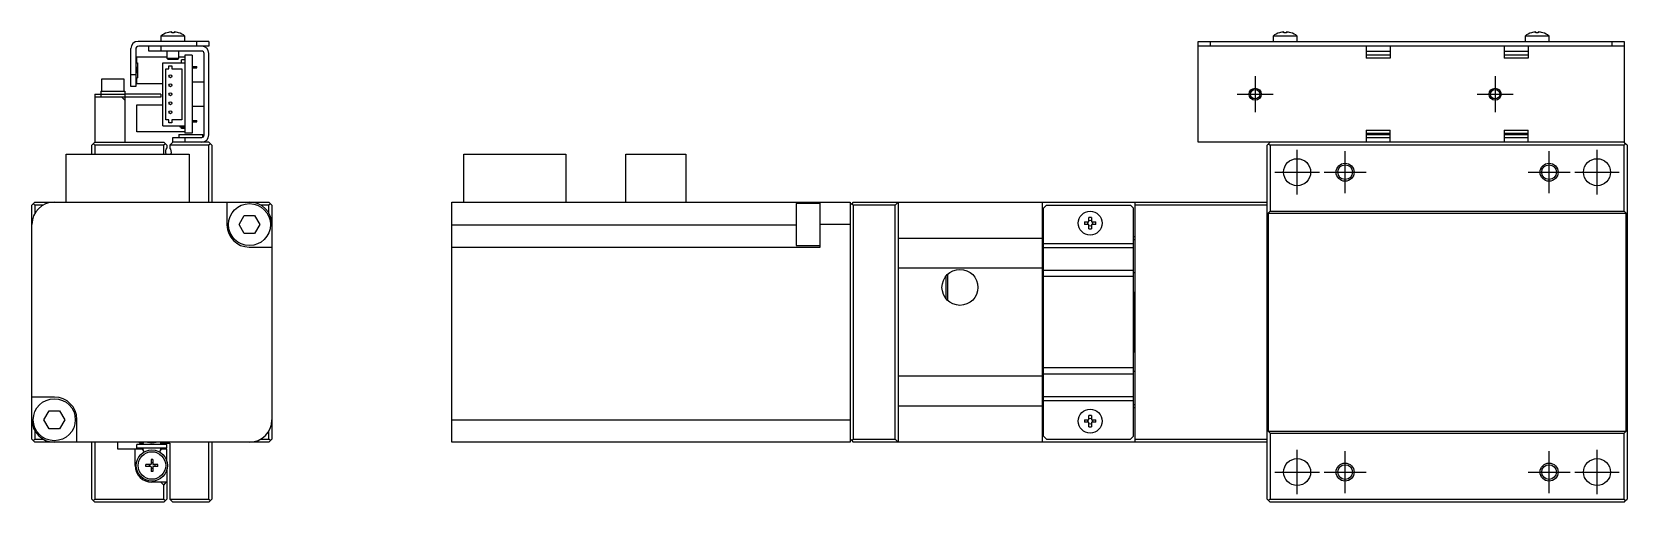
# Model space of a CAD drawing. Extents: x 0 to 562, y -8 to 228.
# Drawn here: x 295.9 to 561.8, y 80 to 158.4 of the extents above; entities that cross this region are included whole.
import ezdxf

# ---------------------------------------------------------------- set-up
doc = ezdxf.new("R2010")
doc.units = 0
doc.header["$LTSCALE"] = 0.5
doc.linetypes.add('CENTER', pattern=[50.8, 31.75, -6.35, 6.35, -6.35])
for name, color, linetype in [('MSM_CENTER', 1, 'CENTER'), ('MSM_CONTINUOUS', 7, 'CONTINUOUS'), ('MSM_NARROW', 5, 'CONTINUOUS')]:
    doc.layers.add(name, color=color, linetype=linetype)

msp = doc.modelspace()

# ---------------------------------------------------------------- linework, layer by layer
at = {"layer": 'MSM_CENTER'}
for p, q in [((499.8, 151), (499.8, 145)), ((539.8, 151), (539.8, 145)), ((496.8, 148), (502.8, 148)), ((536.8, 148), (542.8, 148)), ((506.8, 131.3), (506.8, 138.7)), ((514.8, 131.5), (514.8, 138.5)), ((548.8, 131.5), (548.8, 138.5)), ((556.8, 131.3), (556.8, 138.7)), ((503.1, 135), (510.5, 135)), ((511.3, 135), (518.3, 135)), ((545.3, 135), (552.3, 135)), ((553.1, 135), (560.5, 135)), ((506.8, 81.3), (506.8, 88.7)), ((514.8, 81.5), (514.8, 88.5)), ((548.8, 81.5), (548.8, 88.5)), ((556.8, 81.3), (556.8, 88.7)), ((503.1, 85), (510.5, 85)), ((511.3, 85), (518.3, 85)), ((545.3, 85), (552.3, 85)), ((553.1, 85), (560.5, 85))]:
    msp.add_line(p, q, dxfattribs=at)
at = {"layer": 'MSM_CONTINUOUS'}
for p, q in [((321.4, 157.697999), (317.4, 157.697999)), ((317.4, 157.697999), (317.4, 156.8)), ((318.471292, 158.255732), (318.45, 158.255732)), ((319.2, 158.255732), (319.2, 158.387476)), ((319.6, 158.255732), (319.2, 158.255732)), ((319.6, 158.387476), (319.6, 158.255732)), ((320.35, 158.255732), (320.328709, 158.255732)), ((321.4, 156.8), (321.4, 157.697999)), ((506.8, 157.697999), (502.8, 157.697999)), ((502.8, 157.697999), (502.8, 156.8)), ((503.871291, 158.255732), (503.85, 158.255732)), ((504.6, 158.255732), (504.6, 158.387476)), ((505, 158.255732), (504.6, 158.255732)), ((505, 158.387476), (505, 158.255732)), ((505.75, 158.255732), (505.728708, 158.255732)), ((506.8, 156.8), (506.8, 157.697999)), ((548.8, 157.697999), (544.8, 157.697999)), ((544.8, 157.697999), (544.8, 156.8)), ((545.871291, 158.255732), (545.85, 158.255732)), ((546.6, 158.255732), (546.6, 158.387476)), ((547, 158.255732), (546.6, 158.255732)), ((547, 158.387476), (547, 158.255732)), ((547.75, 158.255732), (547.728708, 158.255732)), ((548.8, 156.8), (548.8, 157.697999)), ((312.4, 149.3), (312.4, 155.6)), ((313.2, 155.5), (313.2, 149.3)), ((313.4, 154.25), (318.4, 154.25)), ((313.4, 153.25), (313.4, 154.25)), ((325.4, 156.8), (313.6, 156.8)), ((325.4, 156), (313.7, 156)), ((315.4, 155.2), (315.4, 156)), ((324.2, 155.2), (315.4, 155.2)), ((317.4, 156), (317.4, 155.2)), ((318.4, 155.199981), (318.4, 154)), ((320.4, 154), (320.4, 155.199981)), ((320.4, 154.25), (321.4, 154.25)), ((322.6, 154.5), (321.4, 154.5)), ((321.4, 154.5), (321.4, 141.5)), ((322.6, 154.5), (322.6, 141.5)), ((323.4, 156), (323.4, 156.8)), ((324.6, 141.2), (324.6, 154.8)), ((325.4, 156.8), (325.4, 156)), ((325.4, 141.2), (325.4, 154.8)), ((490.3, 156.8), (561.3, 156.8)), ((490.3, 140), (490.3, 156.8)), ((561.3, 156), (490.3, 156)), ((492.3, 156.8), (492.3, 156)), ((518.3, 156), (518.3, 154)), ((518.3, 155.2), (522.3, 155.2)), ((522.3, 154.5), (518.3, 154.5)), ((522.3, 156), (522.3, 154)), ((541.3, 156), (541.3, 154)), ((541.3, 155.2), (545.3, 155.2)), ((545.3, 154.5), (541.3, 154.5)), ((545.3, 156), (545.3, 154)), ((559.3, 156), (559.3, 156.8)), ((561.3, 156.8), (561.3, 140)), ((313.4, 153.25), (313.5, 153.25)), ((313.5, 152.45), (313.4, 152.45)), ((313.4, 152.45), (313.4, 151.55)), ((313.5, 152.075), (313.4, 152.075)), ((313.5, 151.925), (313.4, 151.925)), ((313.5, 153.25), (313.5, 150.75)), ((317.7, 142.75), (317.7, 153.25)), ((317.7, 153.25), (321.4, 153.25)), ((318.2, 152.25), (318.75, 152.25)), ((318.2, 143.75), (318.2, 152.25)), ((318.4, 154), (320.4, 154)), ((318.4, 154), (318.6, 153.8)), ((320.2, 153.8), (318.6, 153.8)), ((318.75, 152.25), (318.75, 152.75)), ((318.75, 152.75), (319.25, 152.75)), ((319.25, 152.75), (319.25, 152.25)), ((319.25, 152.25), (320.9, 152.25)), ((320.2, 153.8), (320.4, 154)), ((320.85, 153.25), (320.85, 153.705)), ((321.4, 153.705), (320.85, 153.705)), ((320.9, 152.25), (320.9, 143.75)), ((322.6, 152.625), (323.4, 152.625)), ((322.6, 152.375), (323.4, 152.375)), ((323.4, 152.375), (323.4, 152.625)), ((522.3, 154), (518.3, 154)), ((545.3, 154), (541.3, 154)), ((311.3, 150.5), (307.5, 150.5)), ((307.5, 150.5), (307.5, 148.5)), ((311.3, 148.5), (311.3, 150.5)), ((312.4, 151.3), (313.2, 151.3)), ((313.2, 149.3), (312.4, 149.3)), ((313.5, 151.55), (313.4, 151.55)), ((313.4, 150.75), (313.5, 150.75)), ((313.4, 149.75), (313.4, 150.75)), ((317.7, 149.75), (313.4, 149.75)), ((324.6, 150), (322.6, 150)), ((306.4, 148), (306.4, 140)), ((306.4, 148), (307.4, 148)), ((317.4, 147.5), (306.4, 147.5)), ((307.4, 148.5), (307.4, 147.5)), ((307.4, 148.5), (311.4, 148.5)), ((307.4, 148), (311.4, 148.000002)), ((310.9, 147.5), (311.4, 147)), ((311.4, 148.5), (311.4, 140)), ((317.4, 148.000002), (311.4, 148.000002)), ((313.4, 141.75), (313.4, 146.25)), ((313.4, 146.25), (317.7, 146.25)), ((317.4, 148.000002), (317.4, 147.5)), ((318.75, 143.75), (318.2, 143.75)), ((318.75, 143.25), (318.75, 143.75)), ((320.9, 143.75), (319.25, 143.75)), ((319.25, 143.75), (319.25, 143.25)), ((322.6, 146), (324.6, 146)), ((322.6, 143.625), (323.4, 143.625)), ((323.4, 143.375), (323.4, 143.625)), ((321.4, 141.75), (313.4, 141.75)), ((317.7, 142.75), (321.4, 142.75)), ((319.25, 143.25), (318.75, 143.25)), ((320.4, 141.3), (324.4, 141.3)), ((320.4, 141.3), (320.4, 140.8)), ((320.6, 142.52), (320.6, 142.75)), ((321.4, 142.52), (320.6, 142.52)), ((320.85, 142.295), (320.85, 142.52)), ((321.4, 142.295), (320.85, 142.295)), ((322.6, 141.5), (321.4, 141.5)), ((322.6, 143.375), (323.4, 143.375)), ((324.4, 140.85359), (324.4, 141.3)), ((518.3, 142), (518.3, 140)), ((518.3, 142), (522.3, 142)), ((518.3, 141.5), (522.3, 141.5)), ((518.3, 141.3), (522.3, 141.3)), ((522.3, 140), (522.3, 142)), ((541.3, 142), (545.3, 142)), ((541.3, 142), (541.3, 140)), ((541.3, 141.5), (545.3, 141.5)), ((541.3, 141.3), (545.3, 141.3)), ((545.3, 140), (545.3, 142)), ((305.9, 139.5), (306.4, 140)), ((305.9, 138), (305.9, 139.5)), ((306.4, 139.5), (306.15, 139.75)), ((306.4, 140), (317.9, 140)), ((306.4, 139.5), (306.4, 138)), ((317.9, 139.5), (306.4, 139.5)), ((317.9, 140), (318.4, 139.5)), ((318.15, 139.75), (317.9, 139.5)), ((317.9, 138), (317.9, 139.5)), ((318.4, 139.5), (318.4, 139.061438)), ((318.9, 139.5), (319.4, 140)), ((325.4, 139.5), (318.9, 139.5)), ((318.9, 139.5), (318.9, 139.061438)), ((319.4, 140), (319.4, 140.8)), ((319.4, 140.8), (324.2, 140.8)), ((325.4, 140), (319.4, 140)), ((321.4, 140.8), (321.4, 140)), ((325.4, 140), (325.9, 139.5)), ((325.65, 139.75), (325.4, 139.5)), ((325.4, 130), (325.4, 139.5)), ((325.9, 139.5), (325.9, 130)), ((561.3, 140), (490.3, 140)), ((502.05, 139.75), (501.8, 139.5)), ((501.8, 80.5), (501.8, 139.5)), ((502.3, 140), (502.05, 139.75)), ((502.05, 139.75), (502.3, 139.5)), ((502.3, 139.5), (502.3, 128.5)), ((561.3, 139.5), (502.3, 139.5)), ((518.3, 140.8), (522.3, 140.8)), ((541.3, 140.8), (545.3, 140.8)), ((561.55, 139.75), (561.3, 140)), ((561.3, 139.5), (561.55, 139.75)), ((561.3, 128.5), (561.3, 139.5)), ((561.8, 139.5), (561.55, 139.75)), ((561.8, 139.5), (561.8, 80.5)), ((301.6, 130), (301.6, 138)), ((301.6, 138), (322.1, 138)), ((322.1, 138), (322.1, 130)), ((367.9, 130), (367.9, 138)), ((367.9, 138), (384.9, 138)), ((384.9, 138), (384.9, 130)), ((394.9, 130), (394.9, 138)), ((394.9, 138), (404.9, 138)), ((404.9, 138), (404.9, 130)), ((295.9, 129.5), (296.4, 130)), ((295.9, 90.5), (295.9, 129.5)), ((296.4, 129.5), (296.15, 129.75)), ((296.4, 130), (335.4, 130)), ((297.742583, 129.5), (296.4, 129.5)), ((296.4, 129.5), (296.4, 128.157418)), ((328.411775, 130), (328.411775, 126.211775)), ((330.431406, 126.263456), (331.297431, 127.763456)), ((331.297431, 127.763456), (333.029482, 127.763456)), ((333.029482, 127.763456), (333.895507, 126.263456)), ((335.4, 129.5), (334.057418, 129.5)), ((335.4, 130), (335.9, 129.5)), ((335.65, 129.75), (335.4, 129.5)), ((335.4, 128.157418), (335.4, 129.5)), ((335.9, 129.5), (335.9, 90.5)), ((365.9, 90), (365.9, 130)), ((365.9, 130), (432.3, 130)), ((423.3, 129.763456), (423.3, 122.763456)), ((427.3, 129.763456), (423.3, 129.763456)), ((427.3, 122.511775), (427.3, 130)), ((432.3, 130), (432.3, 90)), ((432.55, 129.75), (432.3, 129.5)), ((432.8, 130), (432.55, 129.75)), ((432.55, 129.75), (432.8, 129.5)), ((432.8, 130), (501.8, 130)), ((432.8, 129.5), (432.8, 90.5)), ((439.8, 129.5), (432.8, 129.5)), ((439.8, 129.5), (440.3, 130)), ((439.8, 90.5), (439.8, 129.5)), ((440.3, 130), (440.3, 90)), ((464.3, 130), (464.3, 90)), ((465, 129.5), (464.5, 129)), ((464.5, 91), (464.5, 129)), ((465, 129.5), (479, 129.5)), ((479.5, 129), (479, 129.5)), ((479.5, 91), (479.5, 129)), ((479.8, 90), (479.8, 130)), ((501.8, 129.5), (479.8, 129.5)), ((502.3, 128.5), (501.95, 128.15)), ((501.95, 128.15), (501.95, 91.85)), ((501.95, 128.15), (561.65, 128.15)), ((502.3, 128.5), (561.3, 128.5)), ((561.65, 128.15), (561.3, 128.5)), ((561.65, 91.85), (561.65, 128.15)), ((331.297431, 124.763456), (330.431406, 126.263456)), ((333.895507, 126.263456), (333.029482, 124.763456)), ((365.9, 126.211775), (423.3, 126.211775)), ((432.3, 126.3), (427.3, 126.3)), ((471.371291, 126.7), (472.1, 126.7)), ((472.1, 126.3), (471.371291, 126.3)), ((472.1, 126.7), (472.1, 127.428709)), ((472.1, 125.571291), (472.1, 126.3)), ((472.5, 127.428709), (472.5, 126.7)), ((472.5, 126.7), (473.228708, 126.7)), ((472.5, 126.3), (472.5, 125.571291)), ((473.228708, 126.3), (472.5, 126.3)), ((333.029482, 124.763456), (331.297431, 124.763456)), ((332.111775, 122.511775), (335.9, 122.511775)), ((365.9, 122.511775), (427.3, 122.511775)), ((423.3, 122.763456), (427.3, 122.763456)), ((440.3, 124), (464.3, 124)), ((464.5, 124.25), (464.3, 124.25)), ((464.5, 123.12132), (479.5, 123.12132)), ((479.5, 122.414214), (464.5, 122.414214)), ((479.8, 124.25), (479.5, 124.25)), ((479.8, 123.75), (479.5, 123.75)), ((464.5, 121), (464.3, 121)), ((464.5, 120), (464.3, 120)), ((464.3, 119), (440.3, 119)), ((448.3, 113.873864), (448.3, 117.726136)), ((448.6, 113.563932), (448.6, 118.036068)), ((464.5, 117.272971), (464.3, 117.272971)), ((464.5, 118.646447), (479.5, 118.646447)), ((479.5, 117.585787), (464.5, 117.585787)), ((479.5, 118.25), (479.8, 118.25)), ((464.3, 114.772971), (464.5, 114.772971)), ((479.6, 115), (479.5, 115)), ((479.6, 105), (479.6, 115)), ((479.8, 114.8), (479.6, 115)), ((448.3, 114), (448.2, 114)), ((464.3, 112.272971), (464.5, 112.272971)), ((464.5, 107.727029), (464.3, 107.727029)), ((464.5, 105.227029), (464.3, 105.227029)), ((479.5, 105), (479.6, 105)), ((479.6, 105), (479.8, 105.2)), ((464.3, 102.727029), (464.5, 102.727029)), ((464.5, 102.414214), (479.5, 102.414214)), ((479.5, 101.353553), (464.5, 101.353553)), ((479.8, 101.75), (479.5, 101.75)), ((464.3, 101), (440.3, 101)), ((464.3, 100), (464.5, 100)), ((464.3, 99), (464.5, 99)), ((299.688226, 97.488225), (295.9, 97.488225)), ((464.3, 96), (440.3, 96)), ((464.3, 95.75), (464.5, 95.75)), ((464.5, 97.585787), (479.5, 97.585787)), ((479.5, 96.87868), (464.5, 96.87868)), ((479.5, 96.25), (479.8, 96.25)), ((479.5, 95.75), (479.8, 95.75)), ((297.904494, 93.736544), (298.770519, 95.236544)), ((298.770519, 92.236544), (297.904494, 93.736544)), ((298.770519, 95.236544), (300.50257, 95.236544)), ((300.50257, 95.236544), (301.368595, 93.736544)), ((301.368595, 93.736544), (300.50257, 92.236544)), ((303.388226, 90), (303.388226, 93.788225)), ((365.9, 93.7), (432.3, 93.7)), ((471.371291, 93.7), (472.1, 93.7)), ((472.1, 93.3), (471.371291, 93.3)), ((472.1, 93.7), (472.1, 94.428709)), ((472.1, 92.571291), (472.1, 93.3)), ((472.5, 94.428709), (472.5, 93.7)), ((472.5, 93.7), (473.228708, 93.7)), ((472.5, 93.3), (472.5, 92.571291)), ((473.228708, 93.3), (472.5, 93.3)), ((296.4, 90), (295.9, 90.5)), ((296.15, 90.25), (296.4, 90.5)), ((296.4, 91.842583), (296.4, 90.5)), ((296.4, 90.5), (297.742583, 90.5)), ((300.50257, 92.236544), (298.770519, 92.236544)), ((334.057418, 90.5), (335.4, 90.5)), ((335.4, 90.5), (335.4, 91.842583)), ((335.65, 90.25), (335.4, 90.5)), ((335.9, 90.5), (335.4, 90)), ((432.55, 90.25), (432.3, 90.5)), ((432.8, 90.5), (432.55, 90.25)), ((432.8, 90.5), (439.8, 90.5)), ((440.3, 90), (439.8, 90.5)), ((464.5, 91), (465, 90.5)), ((465, 90.5), (479, 90.5)), ((479, 90.5), (479.5, 91)), ((479.8, 90.5), (501.8, 90.5)), ((501.95, 91.85), (502.3, 91.5)), ((501.95, 91.85), (561.65, 91.85)), ((502.3, 91.5), (502.3, 80.5)), ((502.3, 91.5), (561.3, 91.5)), ((561.3, 91.5), (561.65, 91.85)), ((561.3, 80.5), (561.3, 91.5)), ((335.4, 90), (296.4, 90)), ((305.9, 80.5), (305.9, 90)), ((306.4, 90), (306.4, 80.5)), ((310.2, 88.8), (310.2, 90)), ((314.34993, 88.8), (310.2, 88.8)), ((313.1, 86.1), (313.1, 88.8)), ((313.4, 89), (313.4, 89.6)), ((318.4, 89.6), (313.4, 89.6)), ((318.4, 89), (313.4, 89)), ((313.9, 89.8), (313.7, 90)), ((313.9, 90), (313.9, 89.8)), ((313.9, 89.8), (314.34993, 89.8)), ((314.4654, 90), (314.34993, 89.8)), ((314.520941, 88.5038), (314.34993, 88.8)), ((317.450071, 88.8), (317.27906, 88.5038)), ((317.450071, 89.8), (317.334601, 90)), ((317.450071, 89.8), (318.9, 89.8)), ((318.4, 88.8), (317.450071, 88.8)), ((318.4, 89), (318.4, 89.6)), ((318.4, 86.814143), (318.4, 88.8)), ((318.675, 90), (318.675, 89.8)), ((318.9, 89.8), (318.9, 80.5)), ((325.4, 80.5), (325.4, 90)), ((325.9, 90), (325.9, 80.5)), ((432.3, 90), (365.9, 90)), ((432.55, 90.25), (432.8, 90)), ((501.8, 90), (432.8, 90)), ((315.695, 86.245), (314.9, 86.245)), ((314.9, 85.955), (314.9, 86.245)), ((315.695, 85.955), (314.9, 85.955)), ((315.429994, 86.245), (315.429994, 85.955)), ((315.755, 87.1), (315.755, 86.305)), ((316.045, 87.1), (315.755, 87.1)), ((316.045, 86.570007), (315.755, 86.570007)), ((315.755, 85.895), (315.755, 85.1)), ((315.755, 85.629993), (316.045, 85.629993)), ((316.045, 85.1), (315.755, 85.1)), ((316.045, 87.1), (316.045, 86.305)), ((316.045, 85.895), (316.045, 85.1)), ((316.9, 86.245), (316.105, 86.245)), ((316.9, 85.955), (316.105, 85.955)), ((316.370007, 86.245), (316.370007, 85.955)), ((316.9, 85.955), (316.9, 86.245)), ((318.4, 85.385857), (318.4, 80.5)), ((318.4, 83.3), (315.9, 83.3)), ((317.4, 83.3), (317.9, 82.8)), ((317.9, 82.8), (318.253554, 83.3)), ((317.9, 80.5), (317.9, 82.8)), ((306.4, 80), (305.9, 80.5)), ((306.15, 80.25), (306.4, 80.5)), ((306.4, 80.5), (317.9, 80.5)), ((317.9, 80), (306.4, 80)), ((317.9, 80.5), (318.15, 80.25)), ((318.4, 80.5), (317.9, 80)), ((318.9, 80.5), (325.4, 80.5)), ((319.4, 80), (318.9, 80.5)), ((325.4, 80), (319.4, 80)), ((325.4, 80.5), (325.65, 80.25)), ((325.9, 80.5), (325.4, 80)), ((501.8, 80.5), (502.05, 80.25)), ((502.3, 80.5), (502.05, 80.25)), ((502.05, 80.25), (502.3, 80)), ((502.3, 80.5), (561.3, 80.5)), ((561.3, 80), (502.3, 80)), ((561.55, 80.25), (561.3, 80.5)), ((561.3, 80), (561.55, 80.25)), ((561.55, 80.25), (561.8, 80.5))]:
    msp.add_line(p, q, dxfattribs=at)
for centre, radius in [((319, 151), 0.25), ((319, 149.5), 0.25), ((319, 148), 0.25), ((319, 146.5), 0.25), ((499.8, 148), 0.7835), ((539.8, 148), 0.7835), ((319, 145), 0.25), ((506.8, 135), 2.25), ((514.8, 135), 1.2295), ((548.8, 135), 1.2295), ((556.8, 135), 2.25), ((332.163456, 126.263456), 3.5), ((472.3, 126.5), 2), ((450.6, 115.8), 3), ((299.636545, 93.736544), 3.5), ((472.3, 93.5), 2), ((315.9, 86.1), 2.6), ((315.9, 86.1), 2.3), ((506.8, 85), 2.25), ((514.8, 85), 1.2295), ((548.8, 85), 1.2295), ((556.8, 85), 2.25)]:
    msp.add_circle(centre, radius, dxfattribs=at)
for centre, radius, start, end in [((319.4, 155.2), 3.2, 107.270005, 128.682187), ((319.4, 155.2), 3.193744, 93.59035, 106.905258), ((319.4, 155.2), 3.193744, 73.094742, 86.40965), ((319.4, 155.2), 3.2, 51.317813, 72.729995), ((504.8, 155.2), 3.2, 107.270005, 128.682187), ((504.8, 155.2), 3.193744, 93.59035, 106.905258), ((504.8, 155.2), 3.193744, 73.094742, 86.40965), ((504.8, 155.2), 3.2, 51.317813, 72.729995), ((546.8, 155.2), 3.2, 107.270005, 128.682187), ((546.8, 155.2), 3.193744, 93.59035, 106.905258), ((546.8, 155.2), 3.193744, 73.094742, 86.40965), ((546.8, 155.2), 3.2, 51.317813, 72.729995), ((313.6, 155.6), 1.2, 90, 180), ((313.7, 155.5), 0.5, 90, 180), ((324.2, 154.8), 1.2, 0, 90), ((324.2, 154.8), 0.4, 0, 90), ((324.2, 141.2), 0.4, 270, 0), ((324.2, 141.2), 1.2, 270, 0), ((319.15, 138.4), 1, 138.590378, 203.578178), ((318.15, 138.4), 1, 336.421822, 41.409622), ((299.6, 126.3), 3.7, 90, 180), ((332.2, 126.3), 3.7, 0, 90), ((332.111775, 126.211775), 3.7, 180, 270), ((472.3, 126.5), 0.95, 167.846803, 192.153197), ((472.3, 126.5), 0.435085, 152.633517, 207.366483), ((472.3, 126.5), 0.95, 77.846803, 102.153197), ((472.3, 126.5), 0.435085, 62.633517, 117.366483), ((472.3, 126.5), 0.435085, 242.633517, 297.366483), ((472.3, 126.5), 0.95, 257.846803, 282.153197), ((472.3, 126.5), 0.435085, 332.633517, 27.366483), ((472.3, 126.5), 0.95, 347.846803, 12.153197), ((299.688226, 93.788225), 3.7, 0, 90), ((299.6, 93.7), 3.7, 180, 270), ((332.2, 93.7), 3.7, 270, 0), ((472.3, 93.5), 0.95, 167.846803, 192.153197), ((472.3, 93.5), 0.435085, 152.633517, 207.366483), ((472.3, 93.5), 0.95, 77.846803, 102.153197), ((472.3, 93.5), 0.435085, 62.633517, 117.366483), ((472.3, 93.5), 0.435085, 242.633517, 297.366483), ((472.3, 93.5), 0.435085, 332.633517, 27.366483), ((472.3, 93.5), 0.95, 347.846803, 12.153197), ((472.3, 93.5), 0.95, 257.846803, 282.153197), ((315.9, 89.299999), 1.5875, 153.835776, 169.10691), ((315.9, 89.299999), 1.5875, 190.893016, 216.197192), ((316.015, 89.415), 1.75, 211.378274, 217.005971), ((315.9, 92.5), 2.6, 254.057631, 285.942369), ((315.9, 89.299999), 1.5875, 323.802808, 349.106984), ((315.785, 89.415), 1.75, 322.994029, 328.621726), ((315.9, 89.299999), 1.5875, 10.89309, 26.164224), ((315.9, 86.1), 2.8, 180, 270), ((315.695, 86.305), 0.06, 270, 0), ((315.695, 85.895), 0.06, 0, 90), ((316.105, 86.305), 0.06, 180, 270), ((316.105, 85.895), 0.06, 90, 180)]:
    msp.add_arc(centre, radius, start, end, dxfattribs=at)
at = {"layer": 'MSM_NARROW'}
for centre, radius in [((499.8, 148), 1), ((539.8, 148), 1), ((514.8, 135), 1.5), ((548.8, 135), 1.5), ((514.8, 85), 1.5), ((548.8, 85), 1.5)]:
    msp.add_circle(centre, radius, dxfattribs=at)

doc.saveas('drawing.dxf')
